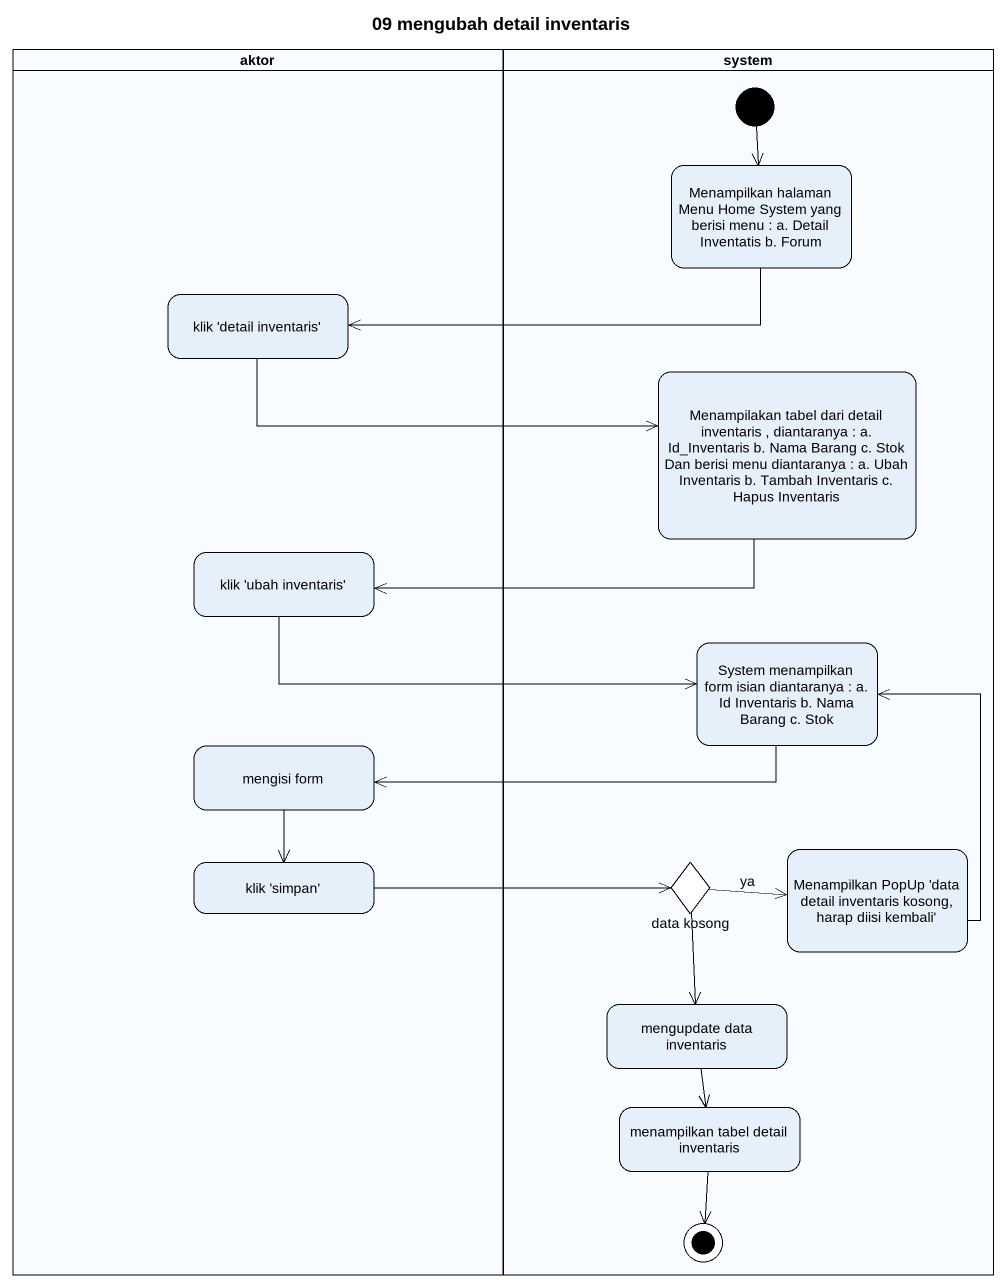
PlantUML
@startuml
title 09 mengubah detail inventaris
hide empty description
state aktor <<partition>> {
  state "klik 'detail inventaris'" as klik_detail_inventaris
  state "klik 'ubah inventaris'" as klik_ubah_inventaris
  state "mengisi form" as mengisi_form
  state "klik 'simpan'" as klik_simpan
}
state system <<partition>> {
  state "Menampilkan halaman Menu Home System yang berisi menu : a. Detail Inventatis b. Forum" as Menampilkan_halaman_Menu
  state "Menampilakan tabel dari detail inventaris , diantaranya : a. Id_Inventaris b. Nama Barang c. Stok Dan berisi menu diantaranya : a. Ubah Inventaris b. Tambah Inventaris c. Hapus Inventaris" as Menampilakan_tabel_dari
  state "System menampilkan form isian diantaranya : a. Id Inventaris b. Nama Barang c. Stok" as System_menampilkan_form
  state "Menampilkan PopUp 'data detail inventaris kosong, harap diisi kembali'" as Menampilkan_PopUp_data
  state "data kosong" as data_kosong <<choice>>
  state "mengupdate data inventaris" as mengupdate_data_inventaris
  state "menampilkan tabel detail inventaris" as menampilkan_tabel_detail
  [*] --> Menampilkan_halaman_Menu
  menampilkan_tabel_detail --> [*]
}
Menampilkan_halaman_Menu -left-> klik_detail_inventaris
klik_detail_inventaris -right-> Menampilakan_tabel_dari
Menampilakan_tabel_dari -left-> klik_ubah_inventaris
klik_ubah_inventaris -right-> System_menampilkan_form
System_menampilkan_form -left-> mengisi_form
mengisi_form --> klik_simpan
Menampilkan_PopUp_data -up-> System_menampilkan_form
klik_simpan -right-> data_kosong
data_kosong -right-> Menampilkan_PopUp_data : ya
data_kosong --> mengupdate_data_inventaris
mengupdate_data_inventaris --> menampilkan_tabel_detail
@enduml
